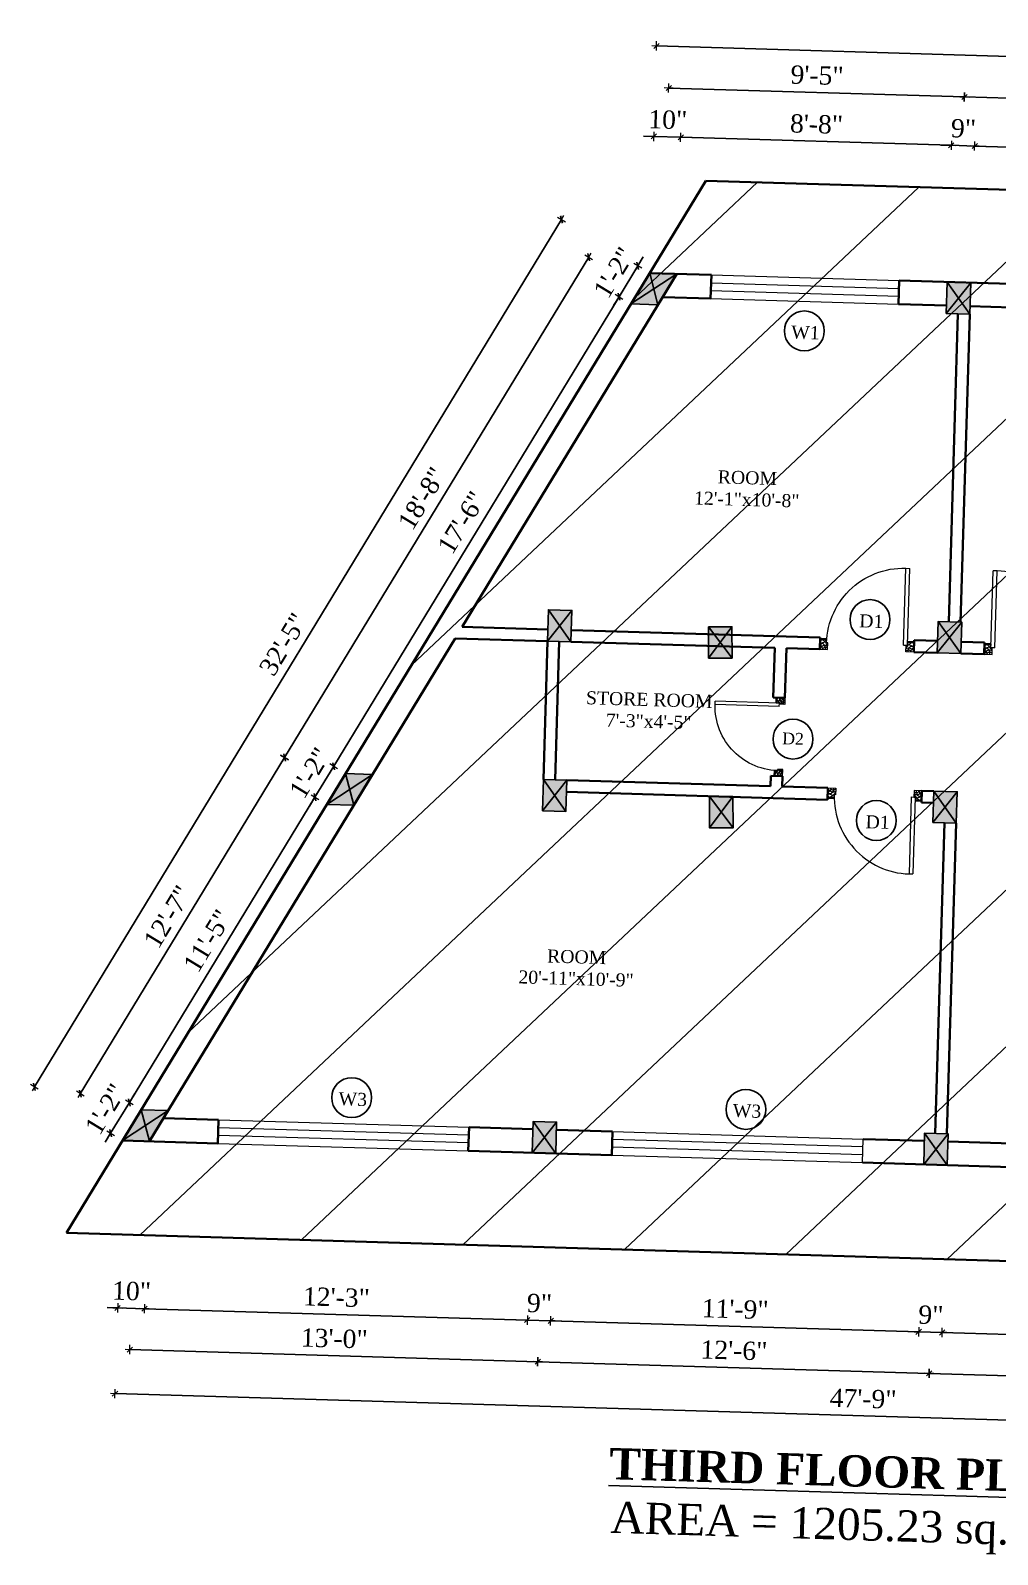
# Model space of a CAD drawing. Header units: inches. Extents: x 4069 to 291496, y -47643 to 12535.
# Drawn here: x 139209 to 139579, y -21531 to -20947 of the extents above; entities that cross this region are included whole.
import ezdxf

# ---------------------------------------------------------------- set-up
doc = ezdxf.new("R2010")
doc.units = ezdxf.units.IN
doc.header["$LTSCALE"] = 5
doc.header["$MEASUREMENT"] = 0
for name, color, linetype, lineweight in [('A-WALL', 7, 'Continuous', 9), ('Dimension', 7, 'Continuous', 18), ('DOOR', 62, 'Continuous', 0), ('Dw', 2, 'Continuous', 18)]:
    doc.layers.add(name, color=color, linetype=linetype, lineweight=lineweight)
doc.layers.add('dim line', color=7, linetype='Continuous', lineweight=15, true_color=0xfab2b2)
doc.layers.add('TEXT', color=6, linetype='Continuous')
doc.layers.add('WALL', color=7, linetype='Continuous')
doc.styles.add('ordinary', font='times.ttf')
doc.dimstyles.new('Copy of 96', dxfattribs={"dimtxt": 7, "dimasz": 4, "dimexe": 0.5, "dimexo": 0.5, "dimgap": 3, "dimtad": 1, "dimdec": 1, "dimzin": 11, "dimdsep": 46, "dimlunit": 4, "dimtxsty": 'ordinary', "dimblk": 'OBLIQUE', "dimcen": 0.09, "dimse1": 1, "dimse2": 1, "dimclrt": 6, "dimazin": 0, "dimtfac": 1, "dimtdec": 1, "dimtix": 1, "dimtmove": 2, "dimatfit": 3, "dimldrblk": 'leader', "dimfxl": 0.5, "dimfxlon": 1, "dimtolj": 1, "dimtzin": 0, "dimarcsym": 0})

# ---------------------------------------------------------------- blocks, each defined once
blk = doc.blocks.new('c2a')
at = {"color": 1, "ltscale": 5}
for p, q in [((18091.63, 4625.76), (18084.82, 4613.76)), ((18101.98, 4625.76), (18091.63, 4625.76)), ((18095.17, 4613.76), (18101.98, 4625.76)), ((18084.82, 4613.76), (18095.17, 4613.76))]:
    blk.add_line(p, q, dxfattribs=at)
blk = doc.blocks.new('C1a')
at = {"color": 1, "ltscale": 5}
for p, q in [((18657.75, 4625.76), (18648.75, 4625.76)), ((18648.75, 4625.76), (18648.82, 4613.76)), ((18657.82, 4613.76), (18657.75, 4625.76)), ((18648.82, 4613.76), (18657.82, 4613.76))]:
    blk.add_line(p, q, dxfattribs=at)
blk = doc.blocks.new('A$C27B36B59')
at = {"layer": 'DOOR'}
for p, q in [((0, 4), (0, 0)), ((2.5, 4), (0, 4)), ((0, 0), (3, 0)), ((2.5, 2.5), (2.5, 4)), ((3, 2.5), (2.5, 2.5)), ((3, 0), (3, 2.5))]:
    blk.add_line(p, q, dxfattribs=at)
for centre, radius, start, end in [((-1.4, -0.54), 4.75, 22.14107, 72.83803), ((1.34, 2.09), 1.64, 45.13802, 144.89476), ((2.21, 0.3), 2.49, 83.31492, 152.65798), ((0.13, 0.37), 2.05, 349.48753, 93.68048), ((1.96, -0.47), 2.01, 58.74475, 166.49498), ((-0.06, 0.32), 1.13, 343.54197, 86.94698), ((2.08, -0.4), 1.17, 38.28162, 160.15192)]:
    blk.add_arc(centre, radius, start, end, dxfattribs=at)
blk = doc.blocks.new('D2')
at = {"layer": 'DOOR'}
for p, q in [((74473.95, 24047.59), (74473.95, 24018.09)), ((74473.95, 24047.59), (74475.45, 24047.59)), ((74475.45, 24047.59), (74475.45, 24018.13))]:
    blk.add_line(p, q, dxfattribs=at)
blk.add_arc((74473.95, 24047.59), 29.5, 180, 272.9146, dxfattribs=at)
at = {"layer": 'DOOR', "xscale": -1, "rotation": 180}
blk.add_blockref('A$C27B36B59', (74441.95, 24050.09), dxfattribs=at)
at = {"layer": 'DOOR', "rotation": 180}
blk.add_blockref('A$C27B36B59', (74477.95, 24050.09), dxfattribs=at)
blk = doc.blocks.new('oblique')
at = {"color": 0, "lineweight": -2}
blk.add_line((0.25, 0.25), (-0.25, -0.25), dxfattribs=at)
at = {"layer": 'dim line', "lineweight": 9}
for p, q in [((-0.4375, 0), (0.4375, 0)), ((0, 0.4375), (0, -0.4375))]:
    blk.add_line(p, q, dxfattribs=at)
blk = doc.blocks.new('*D4119')
at = {"layer": 'A-WALL', "color": 0, "lineweight": -2, "ltscale": 50, "transparency": 16777216}
blk.add_line((139706.1, -21466.12), (139553.17, -21461.56), dxfattribs=at)
at = {"layer": 'Defpoints', "color": 0, "ltscale": 50, "transparency": 16777216}
for p in [(139555.55, -21381.66), (139708.49, -21386.23), (139553.17, -21461.56)]:
    blk.add_point(p, dxfattribs=at)
at = {"layer": 'A-WALL', "color": 0, "lineweight": -2, "ltscale": 50, "transparency": 16777216, "xscale": 4, "yscale": 4, "zscale": 4}
for p, rotation in [((139553.17, -21461.56), 178.2899854279592), ((139706.1, -21466.12), 358.2899854279593)]:
    blk.add_blockref('oblique', p, dxfattribs=dict(at, rotation=rotation))
at = {"layer": 'A-WALL', "color": 6, "ltscale": 50, "transparency": 16777216, "insert": (139629.83, -21457.27), "char_height": 7, "attachment_point": 5, "rotation": 358.28999, "style": 'ordinary'}
blk.add_mtext('\\A1;12\'-9"', dxfattribs=at)
blk = doc.blocks.new('_OBLIQUE')
at = {"color": 0, "linetype": 'ByBlock'}
blk.add_line((-0.5, -0.5), (0.5, 0.5), dxfattribs=at)
blk = doc.blocks.new('leader')
at = {"layer": 'Dimension'}
for p, q in [((0, -4.33), (0, 4.33)), ((-4.42, 0), (4.42, 0))]:
    blk.add_line(p, q, dxfattribs=at)
blk = doc.blocks.new('*D4120')
at = {"layer": 'A-WALL', "color": 0, "lineweight": -2, "ltscale": 50, "transparency": 16777216}
blk.add_line((139553.17, -21461.56), (139403.24, -21457.08), dxfattribs=at)
at = {"layer": 'Defpoints', "color": 0, "ltscale": 50, "transparency": 16777216}
for p in [(139405.62, -21377.19), (139555.55, -21381.66), (139403.24, -21457.08)]:
    blk.add_point(p, dxfattribs=at)
at = {"layer": 'A-WALL', "color": 0, "lineweight": -2, "ltscale": 50, "transparency": 16777216, "xscale": 4, "yscale": 4, "zscale": 4}
for p, rotation in [((139403.24, -21457.08), 178.2899854279592), ((139553.17, -21461.56), 358.2899854279593)]:
    blk.add_blockref('oblique', p, dxfattribs=dict(at, rotation=rotation))
at = {"layer": 'A-WALL', "color": 6, "ltscale": 50, "transparency": 16777216, "insert": (139478.4, -21452.76), "char_height": 7, "attachment_point": 5, "rotation": 358.28999, "style": 'ordinary'}
blk.add_mtext('\\A1;12\'-6"', dxfattribs=at)
blk = doc.blocks.new('*D4121')
at = {"layer": 'A-WALL', "color": 0, "lineweight": -2, "ltscale": 50, "transparency": 16777216}
blk.add_line((139403.24, -21457.08), (139246.98, -21452.42), dxfattribs=at)
at = {"layer": 'Defpoints', "color": 0, "ltscale": 50, "transparency": 16777216}
for p in [(139249.36, -21372.52), (139405.62, -21377.19), (139246.98, -21452.42)]:
    blk.add_point(p, dxfattribs=at)
at = {"layer": 'A-WALL', "color": 0, "lineweight": -2, "ltscale": 50, "transparency": 16777216, "xscale": 4, "yscale": 4, "zscale": 4}
for p, rotation in [((139246.98, -21452.42), 178.2899854279592), ((139403.24, -21457.08), 358.2899854279593)]:
    blk.add_blockref('oblique', p, dxfattribs=dict(at, rotation=rotation))
at = {"layer": 'A-WALL', "color": 6, "ltscale": 50, "transparency": 16777216, "insert": (139325.3, -21448.19), "char_height": 7, "attachment_point": 5, "rotation": 358.28999, "style": 'ordinary'}
blk.add_mtext('\\A1;13\'-0"', dxfattribs=at)
blk = doc.blocks.new('*D4122')
at = {"layer": 'A-WALL', "color": 0, "lineweight": -2, "ltscale": 50, "transparency": 16777216}
blk.add_line((139814.04, -21486.38), (139241.3, -21469.28), dxfattribs=at)
at = {"layer": 'Defpoints', "color": 0, "ltscale": 50, "transparency": 16777216}
for p in [(139244.19, -21372.37), (139816.94, -21389.47), (139241.3, -21469.28)]:
    blk.add_point(p, dxfattribs=at)
at = {"layer": 'A-WALL', "color": 0, "lineweight": -2, "ltscale": 50, "transparency": 16777216, "xscale": 4, "yscale": 4, "zscale": 4}
for p, rotation in [((139241.3, -21469.28), 178.2899854279592), ((139814.04, -21486.38), 358.2899854279593)]:
    blk.add_blockref('oblique', p, dxfattribs=dict(at, rotation=rotation))
at = {"layer": 'A-WALL', "color": 6, "ltscale": 50, "transparency": 16777216, "insert": (139527.87, -21471.26), "char_height": 7, "attachment_point": 5, "rotation": 358.28999, "style": 'ordinary'}
blk.add_mtext('\\A1;47\'-9"', dxfattribs=at)
blk = doc.blocks.new('*D4123')
at = {"layer": 'A-WALL', "color": 0, "lineweight": -2, "ltscale": 50, "transparency": 16777216}
for p, q in [((139239.63, -21369.59), (139246.8, -21357.8)), ((139246.8, -21357.8), (139248.87, -21354.38)), ((139239.63, -21369.59), (139237.55, -21373.01))]:
    blk.add_line(p, q, dxfattribs=at)
at = {"layer": 'Defpoints', "color": 0, "ltscale": 50, "transparency": 16777216}
for p in [(139246.8, -21357.8), (139251.36, -21360.58), (139244.19, -21372.37)]:
    blk.add_point(p, dxfattribs=at)
at = {"layer": 'A-WALL', "color": 0, "lineweight": -2, "ltscale": 50, "transparency": 16777216, "xscale": 4, "yscale": 4, "zscale": 4}
for p, rotation in [((139246.8, -21357.8), 238.701470922219), ((139239.63, -21369.59), 58.70147092221897)]:
    blk.add_blockref('oblique', p, dxfattribs=dict(at, rotation=rotation))
at = {"layer": 'A-WALL', "color": 6, "ltscale": 50, "transparency": 16777216, "insert": (139237.66, -21360.32), "char_height": 7, "attachment_point": 5, "rotation": 58.70147, "style": 'ordinary'}
blk.add_mtext('\\A1;1\'-2"', dxfattribs=at)
blk = doc.blocks.new('*D4124')
at = {"layer": 'A-WALL', "color": 0, "lineweight": -2, "ltscale": 50, "transparency": 16777216}
blk.add_line((139246.8, -21357.8), (139317.89, -21240.87), dxfattribs=at)
at = {"layer": 'Defpoints', "color": 0, "ltscale": 50, "transparency": 16777216}
for p in [(139317.89, -21240.87), (139322.45, -21243.65), (139251.36, -21360.58)]:
    blk.add_point(p, dxfattribs=at)
at = {"layer": 'A-WALL', "color": 0, "lineweight": -2, "ltscale": 50, "transparency": 16777216, "xscale": 4, "yscale": 4, "zscale": 4}
for p, rotation in [((139317.89, -21240.87), 58.70147092250749), ((139246.8, -21357.8), 238.7014709225075)]:
    blk.add_blockref('oblique', p, dxfattribs=dict(at, rotation=rotation))
at = {"layer": 'A-WALL', "color": 6, "ltscale": 50, "transparency": 16777216, "insert": (139276.74, -21295.93), "char_height": 7, "attachment_point": 5, "rotation": 58.70147, "style": 'ordinary'}
blk.add_mtext('\\A1;11\'-5"', dxfattribs=at)
blk = doc.blocks.new('*D4125')
at = {"layer": 'A-WALL', "color": 0, "lineweight": -2, "ltscale": 50, "transparency": 16777216}
for p, q in [((139317.89, -21240.87), (139325.06, -21229.08)), ((139325.06, -21229.08), (139327.13, -21225.66)), ((139317.89, -21240.87), (139315.81, -21244.29))]:
    blk.add_line(p, q, dxfattribs=at)
at = {"layer": 'Defpoints', "color": 0, "ltscale": 50, "transparency": 16777216}
for p in [(139325.06, -21229.08), (139329.62, -21231.86), (139322.45, -21243.65)]:
    blk.add_point(p, dxfattribs=at)
at = {"layer": 'A-WALL', "color": 0, "lineweight": -2, "ltscale": 50, "transparency": 16777216, "xscale": 4, "yscale": 4, "zscale": 4}
for p, rotation in [((139325.06, -21229.08), 238.7014709225075), ((139317.89, -21240.87), 58.70147092250745)]:
    blk.add_blockref('oblique', p, dxfattribs=dict(at, rotation=rotation))
at = {"layer": 'A-WALL', "color": 6, "ltscale": 50, "transparency": 16777216, "insert": (139315.92, -21231.6), "char_height": 7, "attachment_point": 5, "rotation": 58.70147, "style": 'ordinary'}
blk.add_mtext('\\A1;1\'-2"', dxfattribs=at)
blk = doc.blocks.new('*D4126')
at = {"layer": 'A-WALL', "color": 0, "lineweight": -2, "ltscale": 50, "transparency": 16777216}
blk.add_line((139325.06, -21229.08), (139434.38, -21049.26), dxfattribs=at)
at = {"layer": 'Defpoints', "color": 0, "ltscale": 50, "transparency": 16777216}
for p in [(139434.38, -21049.26), (139438.95, -21052.04), (139329.62, -21231.86)]:
    blk.add_point(p, dxfattribs=at)
at = {"layer": 'A-WALL', "color": 0, "lineweight": -2, "ltscale": 50, "transparency": 16777216, "xscale": 4, "yscale": 4, "zscale": 4}
for p, rotation in [((139434.38, -21049.26), 58.70147092250749), ((139325.06, -21229.08), 238.7014709225075)]:
    blk.add_blockref('oblique', p, dxfattribs=dict(at, rotation=rotation))
at = {"layer": 'A-WALL', "color": 6, "ltscale": 50, "transparency": 16777216, "insert": (139374.1, -21135.76), "char_height": 7, "attachment_point": 5, "rotation": 58.70147, "style": 'ordinary'}
blk.add_mtext('\\A1;17\'-6"', dxfattribs=at)
blk = doc.blocks.new('*D4127')
at = {"layer": 'A-WALL', "color": 0, "lineweight": -2, "ltscale": 50, "transparency": 16777216}
for p, q in [((139434.38, -21049.26), (139441.55, -21037.47)), ((139441.55, -21037.47), (139443.63, -21034.05)), ((139434.38, -21049.26), (139432.3, -21052.68))]:
    blk.add_line(p, q, dxfattribs=at)
at = {"layer": 'Defpoints', "color": 0, "ltscale": 50, "transparency": 16777216}
for p in [(139441.55, -21037.47), (139446.11, -21040.25), (139438.95, -21052.04)]:
    blk.add_point(p, dxfattribs=at)
at = {"layer": 'A-WALL', "color": 0, "lineweight": -2, "ltscale": 50, "transparency": 16777216, "xscale": 4, "yscale": 4, "zscale": 4}
for p, rotation in [((139441.55, -21037.47), 238.7014709225075), ((139434.38, -21049.26), 58.70147092250745)]:
    blk.add_blockref('oblique', p, dxfattribs=dict(at, rotation=rotation))
at = {"layer": 'A-WALL', "color": 6, "ltscale": 50, "transparency": 16777216, "insert": (139432.41, -21039.99), "char_height": 7, "attachment_point": 5, "rotation": 58.70147, "style": 'ordinary'}
blk.add_mtext('\\A1;1\'-2"', dxfattribs=at)
blk = doc.blocks.new('*D4128')
at = {"layer": 'A-WALL', "color": 0, "lineweight": -2, "ltscale": 50, "transparency": 16777216}
blk.add_line((139422.75, -21034.12), (139306.25, -21225.72), dxfattribs=at)
at = {"layer": 'Defpoints', "color": 0, "ltscale": 50, "transparency": 16777216}
for p in [(139442.53, -21046.14), (139306.25, -21225.72), (139326.04, -21237.75)]:
    blk.add_point(p, dxfattribs=at)
at = {"layer": 'A-WALL', "color": 0, "lineweight": -2, "ltscale": 50, "transparency": 16777216, "xscale": 4, "yscale": 4, "zscale": 4}
for p, rotation in [((139422.75, -21034.12), 58.70147092222712), ((139306.25, -21225.72), 238.7014709222271)]:
    blk.add_blockref('oblique', p, dxfattribs=dict(at, rotation=rotation))
at = {"layer": 'A-WALL', "color": 6, "ltscale": 50, "transparency": 16777216, "insert": (139358.9, -21126.51), "char_height": 7, "attachment_point": 5, "rotation": 58.70147, "style": 'ordinary'}
blk.add_mtext('\\A1;18\'-8"', dxfattribs=at)
blk = doc.blocks.new('*D4129')
at = {"layer": 'A-WALL', "color": 0, "lineweight": -2, "ltscale": 50, "transparency": 16777216}
blk.add_line((139306.25, -21225.72), (139227.99, -21354.45), dxfattribs=at)
at = {"layer": 'Defpoints', "color": 0, "ltscale": 50, "transparency": 16777216}
for p in [(139326.04, -21237.75), (139227.99, -21354.45), (139247.78, -21366.47)]:
    blk.add_point(p, dxfattribs=at)
at = {"layer": 'A-WALL', "color": 0, "lineweight": -2, "ltscale": 50, "transparency": 16777216, "xscale": 4, "yscale": 4, "zscale": 4}
for p, rotation in [((139306.25, -21225.72), 58.70147092250745), ((139227.99, -21354.45), 238.7014709225075)]:
    blk.add_blockref('oblique', p, dxfattribs=dict(at, rotation=rotation))
at = {"layer": 'A-WALL', "color": 6, "ltscale": 50, "transparency": 16777216, "insert": (139261.51, -21286.67), "char_height": 7, "attachment_point": 5, "rotation": 58.70147, "style": 'ordinary'}
blk.add_mtext('\\A1;12\'-7"', dxfattribs=at)
blk = doc.blocks.new('*D4130')
at = {"layer": 'A-WALL', "color": 0, "lineweight": -2, "ltscale": 50, "transparency": 16777216}
blk.add_line((139210.42, -21351.83), (139412.34, -21019.71), dxfattribs=at)
at = {"layer": 'Defpoints', "color": 0, "ltscale": 50, "transparency": 16777216}
for p in [(139412.34, -21019.71), (139446.11, -21040.25), (139244.19, -21372.37)]:
    blk.add_point(p, dxfattribs=at)
at = {"layer": 'A-WALL', "color": 0, "lineweight": -2, "ltscale": 50, "transparency": 16777216, "xscale": 4, "yscale": 4, "zscale": 4}
for p, rotation in [((139412.34, -21019.71), 58.701470922218), ((139210.42, -21351.83), 238.701470922218)]:
    blk.add_blockref('oblique', p, dxfattribs=dict(at, rotation=rotation))
at = {"layer": 'A-WALL', "color": 6, "ltscale": 50, "transparency": 16777216, "insert": (139305.77, -21182.36), "char_height": 7, "attachment_point": 5, "rotation": 58.70147, "style": 'ordinary'}
blk.add_mtext('\\A1;32\'-5"', dxfattribs=at)
blk = doc.blocks.new('*D4131')
at = {"layer": 'A-WALL', "color": 0, "lineweight": -2, "ltscale": 50, "transparency": 16777216}
for p, q in [((139447.68, -20987.9), (139443.68, -20987.78)), ((139447.68, -20987.9), (139458.02, -20988.21)), ((139458.02, -20988.21), (139462.02, -20988.33))]:
    blk.add_line(p, q, dxfattribs=at)
at = {"layer": 'Defpoints', "color": 0, "ltscale": 50, "transparency": 16777216}
for p in [(139458.02, -20988.21), (139446.11, -21040.25), (139456.46, -21040.56)]:
    blk.add_point(p, dxfattribs=at)
at = {"layer": 'A-WALL', "color": 0, "lineweight": -2, "ltscale": 50, "transparency": 16777216, "xscale": 4, "yscale": 4, "zscale": 4}
for p, rotation in [((139447.68, -20987.9), 358.2899854279795), ((139458.02, -20988.21), 178.2899854279795)]:
    blk.add_blockref('oblique', p, dxfattribs=dict(at, rotation=rotation))
at = {"layer": 'A-WALL', "color": 6, "ltscale": 50, "transparency": 16777216, "insert": (139453.05, -20981.49), "char_height": 7, "attachment_point": 5, "rotation": 358.28999, "style": 'ordinary'}
blk.add_mtext('\\A1;10"', dxfattribs=at)
blk = doc.blocks.new('*D4132')
at = {"layer": 'A-WALL', "color": 0, "lineweight": -2, "ltscale": 50, "transparency": 16777216}
blk.add_line((139458.02, -20988.21), (139561.63, -20991.3), dxfattribs=at)
at = {"layer": 'Defpoints', "color": 0, "ltscale": 50, "transparency": 16777216}
for p in [(139561.63, -20991.3), (139456.46, -21040.56), (139560.06, -21043.65)]:
    blk.add_point(p, dxfattribs=at)
at = {"layer": 'A-WALL', "color": 0, "lineweight": -2, "ltscale": 50, "transparency": 16777216, "xscale": 4, "yscale": 4, "zscale": 4}
for p, rotation in [((139458.02, -20988.21), 178.2899854279593), ((139561.63, -20991.3), 358.2899854279593)]:
    blk.add_blockref('oblique', p, dxfattribs=dict(at, rotation=rotation))
at = {"layer": 'A-WALL', "color": 6, "ltscale": 50, "transparency": 16777216, "insert": (139510.02, -20983.2), "char_height": 7, "attachment_point": 5, "rotation": 358.28999, "style": 'ordinary'}
blk.add_mtext('\\A1;8\'-8"', dxfattribs=at)
blk = doc.blocks.new('*D4133')
at = {"layer": 'A-WALL', "color": 0, "lineweight": -2, "ltscale": 50, "transparency": 16777216}
for p, q in [((139561.63, -20991.3), (139557.63, -20991.18)), ((139561.63, -20991.3), (139570.62, -20991.57)), ((139570.62, -20991.57), (139574.62, -20991.69))]:
    blk.add_line(p, q, dxfattribs=at)
at = {"layer": 'Defpoints', "color": 0, "ltscale": 50, "transparency": 16777216}
for p in [(139570.62, -20991.57), (139560.06, -21043.65), (139569.06, -21043.92)]:
    blk.add_point(p, dxfattribs=at)
at = {"layer": 'A-WALL', "color": 0, "lineweight": -2, "ltscale": 50, "transparency": 16777216, "xscale": 4, "yscale": 4, "zscale": 4}
for p, rotation in [((139561.63, -20991.3), 358.2899854279593), ((139570.62, -20991.57), 178.2899854279593)]:
    blk.add_blockref('oblique', p, dxfattribs=dict(at, rotation=rotation))
at = {"layer": 'A-WALL', "color": 6, "ltscale": 50, "transparency": 16777216, "insert": (139566.32, -20984.87), "char_height": 7, "attachment_point": 5, "rotation": 358.28999, "style": 'ordinary'}
blk.add_mtext('\\A1;9"', dxfattribs=at)
blk = doc.blocks.new('*D4134')
at = {"layer": 'A-WALL', "color": 0, "lineweight": -2, "ltscale": 50, "transparency": 16777216}
blk.add_line((139570.62, -20991.57), (139725.55, -20996.19), dxfattribs=at)
at = {"layer": 'Defpoints', "color": 0, "ltscale": 50, "transparency": 16777216}
for p in [(139725.55, -20996.19), (139569.06, -21043.92), (139723.99, -21048.54)]:
    blk.add_point(p, dxfattribs=at)
at = {"layer": 'A-WALL', "color": 0, "lineweight": -2, "ltscale": 50, "transparency": 16777216, "xscale": 4, "yscale": 4, "zscale": 4}
for p, rotation in [((139570.62, -20991.57), 178.2899854279593), ((139725.55, -20996.19), 358.2899854279593)]:
    blk.add_blockref('oblique', p, dxfattribs=dict(at, rotation=rotation))
at = {"layer": 'A-WALL', "color": 6, "ltscale": 50, "transparency": 16777216, "insert": (139648.28, -20987.38), "char_height": 7, "attachment_point": 5, "rotation": 358.28999, "style": 'ordinary'}
blk.add_mtext('\\A1;12\'-11"', dxfattribs=at)
blk = doc.blocks.new('*D4106')
at = {"layer": 'A-WALL', "color": 0, "lineweight": -2, "ltscale": 50, "transparency": 16777216}
blk.add_line((139730.61, -20977.66), (139566.68, -20972.77), dxfattribs=at)
at = {"layer": 'Defpoints', "color": 0, "ltscale": 50, "transparency": 16777216}
for p in [(139566.68, -20972.77), (139564.56, -21043.78), (139728.49, -21048.68)]:
    blk.add_point(p, dxfattribs=at)
at = {"layer": 'A-WALL', "color": 0, "lineweight": -2, "ltscale": 50, "transparency": 16777216, "xscale": 4, "yscale": 4, "zscale": 4}
for p, rotation in [((139566.68, -20972.77), 178.2899854279592), ((139730.61, -20977.66), 358.2899854279593)]:
    blk.add_blockref('oblique', p, dxfattribs=dict(at, rotation=rotation))
at = {"layer": 'A-WALL', "color": 6, "ltscale": 50, "transparency": 16777216, "insert": (139648.84, -20968.65), "char_height": 7, "attachment_point": 5, "rotation": 358.28999, "style": 'ordinary'}
blk.add_mtext('\\A1;13\'-8"', dxfattribs=at)
blk = doc.blocks.new('*D4107')
at = {"layer": 'A-WALL', "color": 0, "lineweight": -2, "ltscale": 50, "transparency": 16777216}
blk.add_line((139566.68, -20972.77), (139453.41, -20969.38), dxfattribs=at)
at = {"layer": 'Defpoints', "color": 0, "ltscale": 50, "transparency": 16777216}
for p in [(139453.41, -20969.38), (139451.29, -21040.4), (139564.56, -21043.78)]:
    blk.add_point(p, dxfattribs=at)
at = {"layer": 'A-WALL', "color": 0, "lineweight": -2, "ltscale": 50, "transparency": 16777216, "xscale": 4, "yscale": 4, "zscale": 4}
for p, rotation in [((139453.41, -20969.38), 178.2899854279592), ((139566.68, -20972.77), 358.2899854279593)]:
    blk.add_blockref('oblique', p, dxfattribs=dict(at, rotation=rotation))
at = {"layer": 'A-WALL', "color": 6, "ltscale": 50, "transparency": 16777216, "insert": (139510.24, -20964.51), "char_height": 7, "attachment_point": 5, "rotation": 358.28999, "style": 'ordinary'}
blk.add_mtext('\\A1;9\'-5"', dxfattribs=at)
blk = doc.blocks.new('*D4108')
at = {"layer": 'A-WALL', "color": 0, "lineweight": -2, "ltscale": 50, "transparency": 16777216}
blk.add_line((139448.71, -20953.22), (139827.54, -20964.53), dxfattribs=at)
at = {"layer": 'Defpoints', "color": 0, "ltscale": 50, "transparency": 16777216}
for p in [(139827.54, -20964.53), (139446.11, -21040.25), (139824.95, -21051.56)]:
    blk.add_point(p, dxfattribs=at)
at = {"layer": 'A-WALL', "color": 0, "lineweight": -2, "ltscale": 50, "transparency": 16777216, "xscale": 4, "yscale": 4, "zscale": 4}
for p, rotation in [((139448.71, -20953.22), 178.2899854279592), ((139827.54, -20964.53), 358.2899854279593)]:
    blk.add_blockref('oblique', p, dxfattribs=dict(at, rotation=rotation))
at = {"layer": 'A-WALL', "color": 6, "ltscale": 50, "transparency": 16777216, "insert": (139638.32, -20952.31), "char_height": 7, "attachment_point": 5, "rotation": 358.28999, "style": 'ordinary'}
blk.add_mtext('\\A1;31\'-7"', dxfattribs=at)
blk = doc.blocks.new('*D4109')
at = {"layer": 'A-WALL', "color": 0, "lineweight": -2, "ltscale": 50, "transparency": 16777216}
for p, q in [((139242.28, -21436.47), (139238.28, -21436.35)), ((139242.28, -21436.47), (139252.62, -21436.78)), ((139252.62, -21436.78), (139256.62, -21436.9))]:
    blk.add_line(p, q, dxfattribs=at)
at = {"layer": 'Defpoints', "color": 0, "ltscale": 50, "transparency": 16777216}
for p in [(139244.19, -21372.37), (139254.54, -21372.68), (139252.62, -21436.78)]:
    blk.add_point(p, dxfattribs=at)
at = {"layer": 'A-WALL', "color": 0, "lineweight": -2, "ltscale": 50, "transparency": 16777216, "xscale": 4, "yscale": 4, "zscale": 4}
for p, rotation in [((139242.28, -21436.47), 358.2899854279593), ((139252.62, -21436.78), 178.2899854279592)]:
    blk.add_blockref('oblique', p, dxfattribs=dict(at, rotation=rotation))
at = {"layer": 'A-WALL', "color": 6, "ltscale": 50, "transparency": 16777216, "insert": (139247.65, -21430.06), "char_height": 7, "attachment_point": 5, "rotation": 358.28999, "style": 'ordinary'}
blk.add_mtext('\\A1;10"', dxfattribs=at)
blk = doc.blocks.new('*D4110')
at = {"layer": 'A-WALL', "color": 0, "lineweight": -2, "ltscale": 50, "transparency": 16777216}
blk.add_line((139252.62, -21436.78), (139399.21, -21441.15), dxfattribs=at)
at = {"layer": 'Defpoints', "color": 0, "ltscale": 50, "transparency": 16777216}
for p in [(139254.54, -21372.68), (139401.12, -21377.05), (139399.21, -21441.15)]:
    blk.add_point(p, dxfattribs=at)
at = {"layer": 'A-WALL', "color": 0, "lineweight": -2, "ltscale": 50, "transparency": 16777216, "xscale": 4, "yscale": 4, "zscale": 4}
for p, rotation in [((139252.62, -21436.78), 178.2899854279592), ((139399.21, -21441.15), 358.2899854279593)]:
    blk.add_blockref('oblique', p, dxfattribs=dict(at, rotation=rotation))
at = {"layer": 'A-WALL', "color": 6, "ltscale": 50, "transparency": 16777216, "insert": (139326.11, -21432.41), "char_height": 7, "attachment_point": 5, "rotation": 358.28999, "style": 'ordinary'}
blk.add_mtext('\\A1;12\'-3"', dxfattribs=at)
blk = doc.blocks.new('*D4111')
at = {"layer": 'A-WALL', "color": 0, "lineweight": -2, "ltscale": 50, "transparency": 16777216}
for p, q in [((139399.21, -21441.15), (139395.21, -21441.03)), ((139399.21, -21441.15), (139408.2, -21441.42)), ((139408.2, -21441.42), (139412.2, -21441.54))]:
    blk.add_line(p, q, dxfattribs=at)
at = {"layer": 'Defpoints', "color": 0, "ltscale": 50, "transparency": 16777216}
for p in [(139401.12, -21377.05), (139410.12, -21377.32), (139408.2, -21441.42)]:
    blk.add_point(p, dxfattribs=at)
at = {"layer": 'A-WALL', "color": 0, "lineweight": -2, "ltscale": 50, "transparency": 16777216, "xscale": 4, "yscale": 4, "zscale": 4}
for p, rotation in [((139399.21, -21441.15), 358.2899854279593), ((139408.2, -21441.42), 178.2899854279592)]:
    blk.add_blockref('oblique', p, dxfattribs=dict(at, rotation=rotation))
at = {"layer": 'A-WALL', "color": 6, "ltscale": 50, "transparency": 16777216, "insert": (139403.9, -21434.72), "char_height": 7, "attachment_point": 5, "rotation": 358.28999, "style": 'ordinary'}
blk.add_mtext('\\A1;9"', dxfattribs=at)
blk = doc.blocks.new('*D4112')
at = {"layer": 'A-WALL', "color": 0, "lineweight": -2, "ltscale": 50, "transparency": 16777216}
blk.add_line((139408.2, -21441.42), (139549.14, -21445.63), dxfattribs=at)
at = {"layer": 'Defpoints', "color": 0, "ltscale": 50, "transparency": 16777216}
for p in [(139410.12, -21377.32), (139551.06, -21381.53), (139549.14, -21445.63)]:
    blk.add_point(p, dxfattribs=at)
at = {"layer": 'A-WALL', "color": 0, "lineweight": -2, "ltscale": 50, "transparency": 16777216, "xscale": 4, "yscale": 4, "zscale": 4}
for p, rotation in [((139408.2, -21441.42), 178.2899854279592), ((139549.14, -21445.63), 358.2899854279593)]:
    blk.add_blockref('oblique', p, dxfattribs=dict(at, rotation=rotation))
at = {"layer": 'A-WALL', "color": 6, "ltscale": 50, "transparency": 16777216, "insert": (139478.87, -21436.96), "char_height": 7, "attachment_point": 5, "rotation": 358.28999, "style": 'ordinary'}
blk.add_mtext('\\A1;11\'-9"', dxfattribs=at)
blk = doc.blocks.new('*D4113')
at = {"layer": 'A-WALL', "color": 0, "lineweight": -2, "ltscale": 50, "transparency": 16777216}
for p, q in [((139549.14, -21445.63), (139545.14, -21445.51)), ((139549.14, -21445.63), (139558.14, -21445.9)), ((139558.14, -21445.9), (139562.14, -21446.02))]:
    blk.add_line(p, q, dxfattribs=at)
at = {"layer": 'Defpoints', "color": 0, "ltscale": 50, "transparency": 16777216}
for p in [(139551.06, -21381.53), (139560.05, -21381.8), (139558.14, -21445.9)]:
    blk.add_point(p, dxfattribs=at)
at = {"layer": 'A-WALL', "color": 0, "lineweight": -2, "ltscale": 50, "transparency": 16777216, "xscale": 4, "yscale": 4, "zscale": 4}
for p, rotation in [((139549.14, -21445.63), 358.2899854279593), ((139558.14, -21445.9), 178.2899854279592)]:
    blk.add_blockref('oblique', p, dxfattribs=dict(at, rotation=rotation))
at = {"layer": 'A-WALL', "color": 6, "ltscale": 50, "transparency": 16777216, "insert": (139553.84, -21439.19), "char_height": 7, "attachment_point": 5, "rotation": 358.28999, "style": 'ordinary'}
blk.add_mtext('\\A1;9"', dxfattribs=at)
blk = doc.blocks.new('*D4114')
at = {"layer": 'A-WALL', "color": 0, "lineweight": -2, "ltscale": 50, "transparency": 16777216}
blk.add_line((139558.14, -21445.9), (139702.07, -21450.19), dxfattribs=at)
at = {"layer": 'Defpoints', "color": 0, "ltscale": 50, "transparency": 16777216}
for p in [(139560.05, -21381.8), (139703.99, -21386.1), (139702.07, -21450.19)]:
    blk.add_point(p, dxfattribs=at)
at = {"layer": 'A-WALL', "color": 0, "lineweight": -2, "ltscale": 50, "transparency": 16777216, "xscale": 4, "yscale": 4, "zscale": 4}
for p, rotation in [((139558.14, -21445.9), 178.2899854279592), ((139702.07, -21450.19), 358.2899854279593)]:
    blk.add_blockref('oblique', p, dxfattribs=dict(at, rotation=rotation))
at = {"layer": 'A-WALL', "color": 6, "ltscale": 50, "transparency": 16777216, "insert": (139630.3, -21441.49), "char_height": 7, "attachment_point": 5, "rotation": 358.28999, "style": 'ordinary'}
blk.add_mtext('\\A1;12\'-0"', dxfattribs=at)

msp = doc.modelspace()

# ---------------------------------------------------------------- hatches: boundary and pattern name
at = {"layer": 'WALL', "linetype": 'ByBlock', "ltscale": 5, "true_color": 0xf8991e}
h = msp.add_hatch(dxfattribs=at)
h.set_pattern_fill('ANSI31', color=30, scale=350, angle=-1.71001457)
h.set_pattern_definition([(43.29, (132890.38, -17903.716), (-29.99899, 31.8453), [])])
h.paths.add_polyline_path([(139222.6859, -21407.74277), (139467.62073, -21004.87244), (139825.90908, -21015.56887), (139816.08424, -21425.45823)])
h = msp.add_hatch(color=30, dxfattribs=at)
h.dxf.hatch_style = 1
h.paths.add_polyline_path([(139447.70237, -21046.29651), (139449.29048, -21052.34659), (139456.4593, -21040.55527)])
h.paths.add_polyline_path([(139447.70237, -21046.29651), (139456.4593, -21040.55527), (139446.11425, -21040.24642)])
h.paths.add_polyline_path([(139446.11425, -21040.24642), (139438.94543, -21052.03775), (139447.70237, -21046.29651)])
h.paths.add_polyline_path([(139447.70237, -21046.29651), (139438.94543, -21052.03775), (139449.29048, -21052.34659)])
h = msp.add_hatch(color=30, dxfattribs=at)
h.dxf.hatch_style = 1
h.paths.add_polyline_path([(139564.38235, -21049.7799), (139559.70531, -21055.64294), (139568.7013, -21055.91151)])
h.paths.add_polyline_path([(139568.7013, -21055.91151), (139569.05939, -21043.91686), (139564.38235, -21049.7799)])
h.paths.add_polyline_path([(139564.38235, -21049.7799), (139569.05939, -21043.91686), (139560.0634, -21043.64829)])
h.paths.add_polyline_path([(139560.0634, -21043.64829), (139559.70531, -21055.64294), (139564.38235, -21049.7799)])
h = msp.add_hatch(color=30, dxfattribs=at)
h.dxf.hatch_style = 1
h.paths.add_polyline_path([(139411.64823, -21175.27806), (139406.97119, -21181.1411), (139415.96718, -21181.40967)])
h.paths.add_polyline_path([(139415.96718, -21181.40967), (139416.32528, -21169.41501), (139411.64823, -21175.27806)])
h.paths.add_polyline_path([(139411.64823, -21175.27806), (139416.32528, -21169.41501), (139407.32928, -21169.14645)])
h.paths.add_polyline_path([(139407.32928, -21169.14645), (139406.97119, -21181.1411), (139411.64823, -21175.27806)])
h = msp.add_hatch(color=30, dxfattribs=at)
h.dxf.hatch_style = 1
h.paths.add_polyline_path([(139477.65122, -21187.64803), (139473.11423, -21181.64803), (139468.65105, -21187.64803)])
h.paths.add_polyline_path([(139477.65122, -21187.64803), (139477.57741, -21175.64803), (139473.11423, -21181.64803)])
h.paths.add_polyline_path([(139477.57741, -21175.64803), (139468.57724, -21175.64803), (139473.11423, -21181.64803)])
h.paths.add_polyline_path([(139473.11423, -21181.64803), (139468.57724, -21175.64803), (139468.65105, -21187.64803)])
h = msp.add_hatch(color=30, dxfattribs=at)
h.dxf.hatch_style = 1
h.paths.add_polyline_path([(139560.93307, -21179.73484), (139556.25602, -21185.59789), (139565.25202, -21185.86646)])
h.paths.add_polyline_path([(139565.25202, -21185.86646), (139565.61011, -21173.8718), (139560.93307, -21179.73484)])
h.paths.add_polyline_path([(139560.93307, -21179.73484), (139565.61011, -21173.8718), (139556.61412, -21173.60323)])
h.paths.add_polyline_path([(139556.61412, -21173.60323), (139556.25602, -21185.59789), (139560.93307, -21179.73484)])
h = msp.add_hatch(color=30, dxfattribs=at)
h.dxf.hatch_style = 1
h.paths.add_polyline_path([(139331.20897, -21237.90556), (139332.79708, -21243.95565), (139339.96591, -21232.16432)])
h.paths.add_polyline_path([(139331.20897, -21237.90556), (139339.96591, -21232.16432), (139329.62086, -21231.85548)])
h.paths.add_polyline_path([(139329.62086, -21231.85548), (139322.45203, -21243.64681), (139331.20897, -21237.90556)])
h.paths.add_polyline_path([(139331.20897, -21237.90556), (139322.45203, -21243.64681), (139332.79708, -21243.95565)])
h = msp.add_hatch(color=30, dxfattribs=at)
h.dxf.hatch_style = 1
h.paths.add_polyline_path([(139409.70857, -21240.24911), (139405.03153, -21246.11215), (139414.02752, -21246.38072)])
h.paths.add_polyline_path([(139414.02752, -21246.38072), (139414.38561, -21234.38607), (139409.70857, -21240.24911)])
h.paths.add_polyline_path([(139409.70857, -21240.24911), (139414.38561, -21234.38607), (139405.38962, -21234.1175)])
h.paths.add_polyline_path([(139405.38962, -21234.1175), (139405.03153, -21246.11215), (139409.70857, -21240.24911)])
h = msp.add_hatch(color=30, dxfattribs=at)
h.dxf.hatch_style = 1
h.paths.add_polyline_path([(139478.051, -21252.64803), (139473.51402, -21246.64803), (139469.05083, -21252.64803)])
h.paths.add_polyline_path([(139478.051, -21252.64803), (139477.9772, -21240.64803), (139473.51402, -21246.64803)])
h.paths.add_polyline_path([(139477.9772, -21240.64803), (139468.97703, -21240.64803), (139473.51402, -21246.64803)])
h.paths.add_polyline_path([(139473.51402, -21246.64803), (139468.97703, -21240.64803), (139469.05083, -21252.64803)])
h = msp.add_hatch(color=30, dxfattribs=at)
h.dxf.hatch_style = 1
h.paths.add_polyline_path([(139559.20842, -21244.71232), (139554.53138, -21250.57536), (139563.52737, -21250.84393)])
h.paths.add_polyline_path([(139563.52737, -21250.84393), (139563.88547, -21238.84927), (139559.20842, -21244.71232)])
h.paths.add_polyline_path([(139559.20842, -21244.71232), (139563.88547, -21238.84927), (139554.88947, -21238.5807)])
h.paths.add_polyline_path([(139554.88947, -21238.5807), (139554.53138, -21250.57536), (139559.20842, -21244.71232)])
h = msp.add_hatch(color=30, dxfattribs=at)
h.dxf.hatch_style = 1
h.paths.add_polyline_path([(139252.94931, -21366.62755), (139254.53742, -21372.67763), (139261.70624, -21360.8863)])
h.paths.add_polyline_path([(139252.94931, -21366.62755), (139261.70624, -21360.8863), (139251.36119, -21360.57746)])
h.paths.add_polyline_path([(139251.36119, -21360.57746), (139244.19237, -21372.36879), (139252.94931, -21366.62755)])
h.paths.add_polyline_path([(139252.94931, -21366.62755), (139244.19237, -21372.36879), (139254.53742, -21372.67763)])
h = msp.add_hatch(color=30, dxfattribs=at)
h.dxf.hatch_style = 1
h.paths.add_polyline_path([(139405.79941, -21371.19077), (139401.12237, -21377.05381), (139410.11836, -21377.32238)])
h.paths.add_polyline_path([(139410.11836, -21377.32238), (139410.47645, -21365.32773), (139405.79941, -21371.19077)])
h.paths.add_polyline_path([(139405.79941, -21371.19077), (139410.47645, -21365.32773), (139401.48046, -21365.05916)])
h.paths.add_polyline_path([(139401.48046, -21365.05916), (139401.12237, -21377.05381), (139405.79941, -21371.19077)])
h = msp.add_hatch(color=30, dxfattribs=at)
h.dxf.hatch_style = 1
h.paths.add_polyline_path([(139555.73261, -21375.66691), (139551.05556, -21381.52996), (139560.05156, -21381.79853)])
h.paths.add_polyline_path([(139560.05156, -21381.79853), (139560.40965, -21369.80387), (139555.73261, -21375.66691)])
h.paths.add_polyline_path([(139555.73261, -21375.66691), (139560.40965, -21369.80387), (139551.41366, -21369.5353)])
h.paths.add_polyline_path([(139551.41366, -21369.5353), (139551.05556, -21381.52996), (139555.73261, -21375.66691)])

# ---------------------------------------------------------------- linework, layer by layer
at = {"color": 1, "ltscale": 5}
for p, q in [((139438.94543, -21052.03775), (139456.4593, -21040.55527)), ((139446.11425, -21040.24642), (139449.29048, -21052.34659)), ((139559.70531, -21055.64294), (139569.05939, -21043.91686)), ((139568.7013, -21055.91151), (139560.0634, -21043.64829)), ((139406.97119, -21181.1411), (139416.32528, -21169.41501)), ((139415.96718, -21181.40967), (139407.32928, -21169.14645)), ((139477.65122, -21187.64803), (139468.57724, -21175.64803)), ((139468.65105, -21187.64803), (139477.57741, -21175.64803)), ((139556.25602, -21185.59789), (139565.61011, -21173.8718)), ((139565.25202, -21185.86646), (139556.61412, -21173.60323)), ((139322.45203, -21243.64681), (139339.96591, -21232.16432)), ((139332.79708, -21243.95565), (139329.62086, -21231.85548)), ((139405.03153, -21246.11215), (139414.38561, -21234.38607)), ((139414.02752, -21246.38072), (139405.38962, -21234.1175)), ((139478.051, -21252.64803), (139468.97703, -21240.64803)), ((139477.9772, -21240.64803), (139469.05083, -21252.64803)), ((139554.53138, -21250.57536), (139563.88547, -21238.84927)), ((139563.52737, -21250.84393), (139554.88947, -21238.5807)), ((139244.19237, -21372.36879), (139261.70624, -21360.8863)), ((139254.53742, -21372.67763), (139251.36119, -21360.57746)), ((139410.11836, -21377.32238), (139401.48046, -21365.05916)), ((139401.12237, -21377.05381), (139410.47645, -21365.32773)), ((139551.05556, -21381.52996), (139560.40965, -21369.80387)), ((139560.05156, -21381.79853), (139551.41366, -21369.5353))]:
    msp.add_line(p, q, dxfattribs=at)
at = {"layer": 'A-WALL', "lineweight": 30}
for p, q in [((139222.6859, -21407.74277), (139467.62073, -21004.87244)), ((139764.93621, -21013.74857), (139467.62073, -21004.87244)), ((139374.31652, -21175.66422), (139456.4593, -21040.55527)), ((139469.72336, -21040.95125), (139446.11425, -21040.24642)), ((139469.45479, -21049.94725), (139469.72336, -21040.95125)), ((139541.42273, -21052.09579), (139541.69129, -21043.0998)), ((139598.54625, -21044.79716), (139541.69129, -21043.0998)), ((139469.45479, -21049.94725), (139451.08269, -21049.39876)), ((139559.79483, -21052.64428), (139541.42273, -21052.09579)), ((139564.2033, -21055.77723), (139560.68207, -21173.72468)), ((139598.27769, -21053.79316), (139568.79082, -21052.91285)), ((139568.7013, -21055.91151), (139565.18007, -21173.85896)), ((139407.10548, -21176.64311), (139374.31652, -21175.66422)), ((139416.10147, -21176.91167), (139511.41035, -21179.75705)), ((139339.96591, -21232.16432), (139371.62822, -21180.08596)), ((139406.97119, -21181.1411), (139371.62822, -21180.08596)), ((139405.38962, -21234.1175), (139406.97119, -21181.1411)), ((139409.88762, -21234.25178), (139411.46919, -21181.27539)), ((139415.96718, -21181.40967), (139493.99888, -21183.73925)), ((139493.4319, -21202.73079), (139493.99888, -21183.73925)), ((139497.9299, -21202.86507), (139498.49687, -21183.87353)), ((139498.49687, -21183.87353), (139511.27606, -21184.25505)), ((139511.27606, -21184.25505), (139511.41035, -21179.75705)), ((139547.26003, -21185.32932), (139547.39432, -21180.83132)), ((139547.39432, -21180.83132), (139556.39031, -21181.09989)), ((139565.3863, -21181.36846), (139574.38229, -21181.63703)), ((139574.24801, -21186.13503), (139574.38229, -21181.63703)), ((139547.26003, -21185.32932), (139556.25602, -21185.59789)), ((139565.25202, -21185.86646), (139574.24801, -21186.13503)), ((139497.9299, -21202.86507), (139493.4319, -21202.73079)), ((139254.53742, -21372.67763), (139339.96591, -21232.16432)), ((139492.41731, -21236.71564), (139414.38561, -21234.38607)), ((139492.41731, -21236.71564), (139492.53667, -21232.71743)), ((139497.03467, -21232.85171), (139492.53667, -21232.71743)), ((139496.9153, -21236.84993), (139497.03467, -21232.85171)), ((139514.27323, -21241.87014), (139414.25133, -21238.88406)), ((139514.40751, -21237.37215), (139496.9153, -21236.84993)), ((139514.40751, -21237.37215), (139514.27323, -21241.87014)), ((139550.39148, -21238.44642), (139550.25719, -21242.94442)), ((139554.88947, -21238.5807), (139550.39148, -21238.44642)), ((139554.75519, -21243.0787), (139550.25719, -21242.94442)), ((139559.02938, -21250.70964), (139555.4783, -21369.65665)), ((139563.52737, -21250.84393), (139559.9763, -21369.79093)), ((139259.91404, -21363.83414), (139280.94468, -21364.46199)), ((139280.67611, -21373.45798), (139280.94468, -21364.46199)), ((139376.63336, -21376.32271), (139376.90193, -21367.32672)), ((139376.90193, -21367.32672), (139401.39093, -21368.05782)), ((139410.38693, -21368.32639), (139431.87744, -21368.96797)), ((139431.60887, -21377.96397), (139431.87744, -21368.96797)), ((139244.19237, -21372.36879), (139280.67611, -21373.45798)), ((139376.63336, -21376.32271), (139431.60887, -21377.96397)), ((139527.83468, -21371.83271), (139551.32413, -21372.53397)), ((139560.32012, -21372.80253), (139584.8093, -21373.53364)), ((139527.56611, -21380.8287), (139584.54073, -21382.52963)), ((139222.6859, -21407.74277), (139816.08424, -21425.45823))]:
    msp.add_line(p, q, dxfattribs=at)
at = {"layer": 'A-WALL', "color": 1, "ltscale": 5}
for p, q in [((139496.9153, -21236.84993), (139497.03467, -21232.85171)), ((139554.88947, -21238.5807), (139550.39148, -21238.44642))]:
    msp.add_line(p, q, dxfattribs=at)
at = {"layer": 'Dw', "color": 3}
for p, q in [((139469.63384, -21043.94992), (139541.60177, -21046.09847)), ((139469.72336, -21040.95125), (139541.69129, -21043.0998)), ((139469.45479, -21049.94725), (139541.42273, -21052.09579)), ((139469.54431, -21046.94858), (139541.51225, -21049.09713)), ((139280.94468, -21364.46199), (139376.90193, -21367.32672)), ((139376.72288, -21373.32405), (139280.76564, -21370.45932)), ((139376.81241, -21370.32539), (139280.85516, -21367.46065)), ((139431.87744, -21368.96797), (139527.83468, -21371.83271)), ((139280.67611, -21373.45798), (139376.63336, -21376.32271)), ((139527.65564, -21377.83003), (139431.69839, -21374.9653)), ((139527.74516, -21374.83137), (139431.78791, -21371.96664)), ((139527.56611, -21380.8287), (139527.83468, -21371.83271)), ((139431.60887, -21377.96397), (139527.56611, -21380.8287))]:
    msp.add_line(p, q, dxfattribs=at)
at = {"layer": 'TEXT'}
for centre in [(139505.34972, -21062.37269), (139530.50789, -21172.90427), (139501.00076, -21218.65646), (139532.92795, -21249.84998), (139331.96832, -21355.95629), (139482.98018, -21360.46464)]:
    msp.add_circle(centre, 7.64038, dxfattribs=at)
at = {"layer": 'WALL', "color": 2, "linetype": 'ByBlock', "ltscale": 5}
for points in [[(139438.94543, -21052.03775), (139449.29048, -21052.34659), (139456.4593, -21040.55527), (139446.11425, -21040.24642)], [(139559.70531, -21055.64294), (139568.7013, -21055.91151), (139569.05939, -21043.91686), (139560.0634, -21043.64829)], [(139406.97119, -21181.1411), (139415.96718, -21181.40967), (139416.32528, -21169.41501), (139407.32928, -21169.14645)], [(139468.57724, -21175.64803), (139468.65105, -21187.64803), (139477.65122, -21187.64803), (139477.57741, -21175.64803)], [(139556.25602, -21185.59789), (139565.25202, -21185.86646), (139565.61011, -21173.8718), (139556.61412, -21173.60323)], [(139322.45203, -21243.64681), (139332.79708, -21243.95565), (139339.96591, -21232.16432), (139329.62086, -21231.85548)], [(139405.03153, -21246.11215), (139414.02752, -21246.38072), (139414.38561, -21234.38607), (139405.38962, -21234.1175)], [(139468.97703, -21240.64803), (139469.05083, -21252.64803), (139478.051, -21252.64803), (139477.9772, -21240.64803)], [(139554.53138, -21250.57536), (139563.52737, -21250.84393), (139563.88547, -21238.84927), (139554.88947, -21238.5807)], [(139244.19237, -21372.36879), (139254.53742, -21372.67763), (139261.70624, -21360.8863), (139251.36119, -21360.57746)], [(139401.12237, -21377.05381), (139410.11836, -21377.32238), (139410.47645, -21365.32773), (139401.48046, -21365.05916)], [(139551.05556, -21381.52996), (139560.05156, -21381.79853), (139560.40965, -21369.80387), (139551.41366, -21369.5353)]]:
    msp.add_lwpolyline(points, close=True, dxfattribs=at)

# ---------------------------------------------------------------- block references
at = {"layer": 'WALL', "color": 2, "linetype": 'ByBlock', "ltscale": 5, "rotation": 358.2899854279544}
for p in [(121224.50114, -25124.07397), (121108.00774, -25315.68303), (121029.74808, -25444.40501)]:
    msp.add_blockref('c2a', p, dxfattribs=at)
at = {"layer": 'WALL', "color": 2, "linetype": 'ByBlock', "xscale": -1, "rotation": 178.2899854279543}
msp.add_blockref('D2', (65820.15442, 5076.54123), dxfattribs=at)
at = {"layer": 'WALL', "color": 2, "linetype": 'ByBlock'}
for p, rotation in [((214736.70876, 630.7493), 178.2899854279543), ((64387.93073, -43055.33075), 358.2899854279544)]:
    msp.add_blockref('D2', p, dxfattribs=dict(at, rotation=rotation))
at = {"layer": 'WALL', "color": 2, "linetype": 'ByBlock', "ltscale": 5}
for p in [(120819.832, -25801.40721), (120820.23179, -25866.40721)]:
    msp.add_blockref('C1a', p, dxfattribs=at)
at = {"layer": 'WALL', "color": 2, "linetype": 'ByBlock', "xscale": -0.8332999999984168, "yscale": 0.8333000000002357, "zscale": 0.8333, "rotation": 268.2899854279543}
msp.add_blockref('D2', (117613.91316, -82639.66218), dxfattribs=at)

# ---------------------------------------------------------------- texts
at = {"layer": 'TEXT', "style": 'ordinary'}
for s, height, rotation, p in [('W1', 5, 358.29037351, (139500.22753, -21065.28526)), ('D1', 5, 358.28959735, (139526.32028, -21175.84468)), ('D2', 4.5, 358.29037351, (139496.81302, -21220.60407)), ('D1', 5, 358.28959735, (139528.74034, -21252.79039)), ('W3', 5, 358.29037351, (139326.84613, -21358.86886)), ('W3', 5, 358.29037351, (139477.85799, -21363.3772))]:
    msp.add_text(s, height=height, rotation=rotation, dxfattribs=at).set_placement(p)
at = {"layer": 'TEXT', "char_height": 5, "attachment_point": 8, "rotation": 358.28959735, "style": 'ordinary'}
for s, insert in [('ROOM\\P12\'-1"x10\'-8"', (139483.20884, -21129.46461)), ('STORE ROOM\\P7\'-3"x4\'-5"', (139445.62111, -21214.42186)), ('ROOM\\P20\'-11"x10\'-9"', (139417.82217, -21312.93565))]:
    msp.add_mtext_dynamic_manual_height_columns(s, width=101.5687276, gutter_width=1720.71691, heights=[0], dxfattribs=dict(at, insert=insert))
at = {"layer": 'TEXT', "char_height": 12, "width": 219.8150831, "attachment_point": 8, "rotation": 358.28959735, "style": 'ordinary'}
for s, insert in [('{\\fTimes New Roman|b1|i0|c0|p18;\\LTHIRD FLOOR PLAN}', (139521.54463, -21504.95176)), ('AREA = 1205.23 sq. ft.', (139517.23809, -21529.07474))]:
    msp.add_mtext(s, dxfattribs=dict(at, insert=insert))

# ---------------------------------------------------------------- dimensions: what is measured, and where the dimension line sits
at = {"layer": 'A-WALL', "ltscale": 50}
for base, p1, p2, angle, picture, middle in [((139827.5436, -20964.52909), (139446.11425, -21040.24642), (139824.94547, -21051.55614), 358.28998543, '*D4108', (139638.32406, -20952.3065)), ((139453.40694, -20969.38371), (139564.5614, -21043.78257), (139451.28678, -21040.40084), 358.28998543, '*D4107', (139510.24033, -20964.50685)), ((139566.68156, -20972.76544), (139728.48836, -21048.67649), (139564.5614, -21043.78257), 358.28998543, '*D4106', (139648.84081, -20968.65476)), ((139561.62624, -20991.29917), (139456.4593, -21040.55527), (139560.0634, -21043.64829), 178.28998543, '*D4132', (139510.01997, -20983.19502)), ((139570.62224, -20991.56774), (139560.0634, -21043.64829), (139569.05939, -21043.91686), 178.28998543, '*D4133', (139566.32031, -20984.86573)), ((139725.55321, -20996.19309), (139569.05939, -21043.91686), (139723.99036, -21048.5422), 178.28998543, '*D4134', (139648.28169, -20987.38331)), ((139441.54973, -21037.47131), (139438.94543, -21052.03775), (139446.11425, -21040.24642), 238.70147092, '*D4127', (139432.41125, -21039.99024)), ((139434.38091, -21049.26263), (139329.62086, -21231.85548), (139438.94543, -21052.03775), 238.70147092, '*D4126', (139374.10418, -21135.75806)), ((139227.995, -21354.44631), (139326.03645, -21237.75114), (139247.77678, -21366.47312), 58.70147092, '*D4129', (139261.51039, -21286.67188)), ((139325.05634, -21229.08037), (139322.45203, -21243.64681), (139329.62086, -21231.85548), 238.70147092, '*D4125', (139315.91785, -21231.5993)), ((139317.88751, -21240.87169), (139251.36119, -21360.57746), (139322.45203, -21243.64681), 238.70147092, '*D4124', (139276.73627, -21295.92883)), ((139252.62381, -21436.77592), (139244.19237, -21372.36879), (139254.53742, -21372.67763), 358.28998543, '*D4109', (139247.64706, -21430.06386)), ((139241.29921, -21469.27833), (139816.93719, -21389.46765), (139244.19237, -21372.36879), 358.28998543, '*D4122', (139527.86769, -21471.26003)), ((139246.97978, -21452.41513), (139405.62036, -21377.1881), (139249.36489, -21372.52321), 358.28998543, '*D4121', (139325.30329, -21448.18993)), ((139399.20876, -21441.1521), (139254.53742, -21372.67763), (139401.12237, -21377.05381), 358.28998543, '*D4110', (139326.11206, -21432.40637)), ((139408.20475, -21441.42067), (139401.12237, -21377.05381), (139410.11836, -21377.32238), 358.28998543, '*D4111', (139403.90283, -21434.71866)), ((139403.23525, -21457.08002), (139555.55356, -21381.66424), (139405.62036, -21377.1881), 358.28998543, '*D4120', (139478.39762, -21452.76045)), ((139549.14196, -21445.62825), (139410.11836, -21377.32238), (139551.05556, -21381.52996), 358.28998543, '*D4112', (139478.86943, -21436.95673)), ((139558.13795, -21445.89682), (139551.05556, -21381.52996), (139560.05156, -21381.79853), 358.28998543, '*D4113', (139553.83603, -21439.1948)), ((139553.16845, -21461.55616), (139708.48542, -21386.22991), (139555.55356, -21381.66424), 358.28998543, '*D4119', (139629.83045, -21457.27126)), ((139702.07382, -21450.19391), (139560.05156, -21381.79853), (139703.98743, -21386.09562), 358.28998543, '*D4114', (139630.30166, -21441.48772))]:
    dim = msp.add_linear_dim(base=base, p1=p1, p2=p2, angle=angle, dimstyle='Copy of 96', override={"dimdec": 0, "dimblk": 'oblique', "dimtdec": 0, "dimarcsym": 1}, dxfattribs=at)
    dim.commit()
    dim.dimension.update_dxf_attribs({"geometry": picture, "text_midpoint": middle})
for p1, p2, distance, picture, middle in [((139446.11425, -21040.24642), (139456.4593, -21040.55527), 52.37244, '*D4131', (139453.0454, -20981.49409)), ((139244.19237, -21372.36879), (139446.11425, -21040.24642), 39.52759, '*D4130', (139305.77227, -21182.36494)), ((139442.52984, -21046.14208), (139326.03645, -21237.75114), -23.15088, '*D4128', (139358.89554, -21126.5116)), ((139244.19237, -21372.36879), (139251.36119, -21360.57746), 5.34192, '*D4123', (139237.65819, -21360.32128))]:
    dim = msp.add_aligned_dim(p1=p1, p2=p2, distance=distance, dimstyle='Copy of 96', override={"dimdec": 0, "dimblk": 'oblique', "dimtdec": 0, "dimarcsym": 1}, dxfattribs=at)
    dim.commit()
    dim.dimension.update_dxf_attribs({"geometry": picture, "text_midpoint": middle})

doc.saveas('drawing.dxf')
